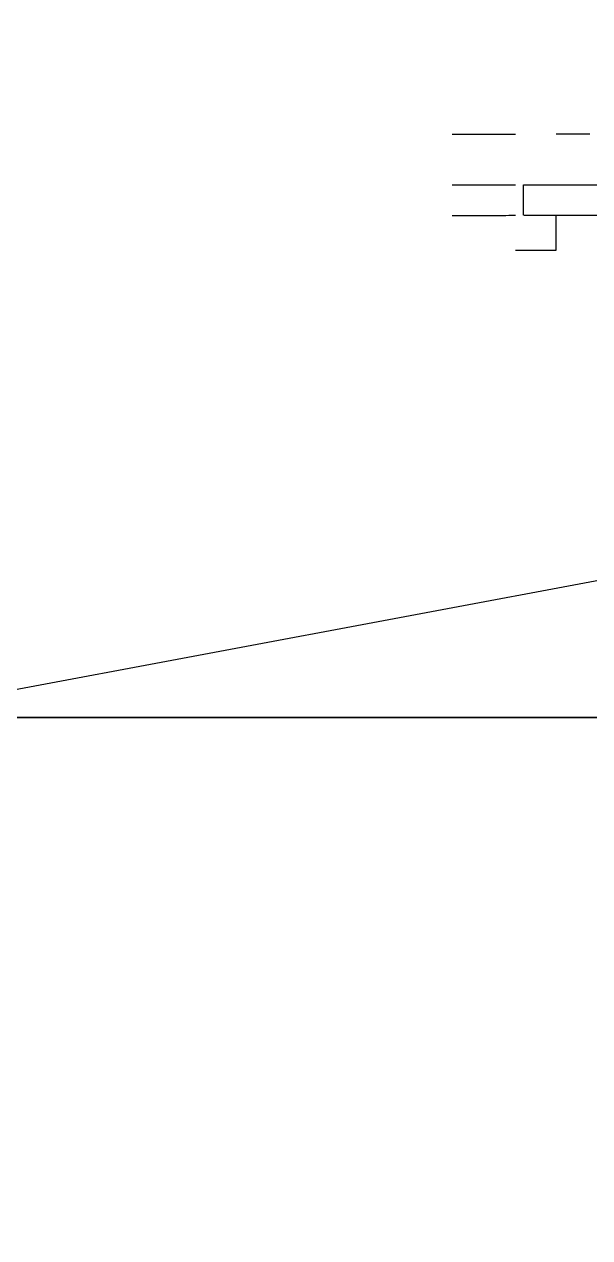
# Model space of a CAD drawing. Header units: inches. Extents: x -233729 to 737493, y -275239 to 196021.
# Drawn here: x 487835.9 to 487947.5, y 15923.4 to 16162.9 of the extents above; entities that cross this region are included whole.
import ezdxf

# ---------------------------------------------------------------- set-up
doc = ezdxf.new("R2010")
doc.units = ezdxf.units.IN
doc.header["$MEASUREMENT"] = 0
doc.layers.add('P_AX', color=7, linetype='Continuous')

# ---------------------------------------------------------------- blocks, each defined once
blk = doc.blocks.new('A$C48CB4C16')
at = {"color": 1}
for p, q in [((8201.13, 4905.53, 710.66), (0, 4905.53, 710.66)), ((4100.56, 4905.53, 710.66), (8201.13, 4905.53, 710.66))]:
    blk.add_line(p, q, dxfattribs=at)
at = {"layer": 'P_AX', "color": 6}
for p, q in [((3893.55, 4905.53, 710.66), (4307.58, 4905.53, 710.66)), ((4100.56, 4905.53, 710.66), (4813.9, 4771.92, 710.66))]:
    blk.add_line(p, q, dxfattribs=at)
at = {"layer": 'P_AX', "color": 6, "linetype": 'Continuous'}
for p, q in [((4228.97, 4813.26, 710.66), (4236.97, 4813.25, 710.66)), ((4236.97, 4813.25, 710.66), (4236.97, 4806.38, 710.66)), ((4230.56, 4806.39, 710.66), (4230.55, 4800.39, 710.66)), ((4230.57, 4806.39, 710.66), (4235.56, 4806.38, 710.66)), ((4235.56, 4806.38, 710.66), (4262.46, 4806.36, 710.66)), ((4230.56, 4800.39, 710.66), (4235.56, 4800.38, 710.66)), ((4235.56, 4800.38, 710.66), (4262.46, 4800.36, 710.66)), ((4228.95, 4790.41, 710.66), (4216.45, 4790.42, 710.66)), ((4243.6, 4790.39, 710.66), (4236.95, 4790.4, 710.66))]:
    blk.add_line(p, q, dxfattribs=at)
at = {"layer": 'P_AX', "color": 6}
for radius in [4100.56, 761.79]:
    blk.add_circle((4100.56, 4905.53, 710.66), radius, dxfattribs=at)
at = {"layer": 'P_AX', "color": 6, "linetype": 'ByBlock', "lineweight": -2}
blk.add_arc((4100.56, 4905.53, 710.66), 203.2, 270, 0, dxfattribs=at)
blk.add_arc((4100.56, 4905.53, 710.66), 203.2, 270, 0, dxfattribs=at)
at = {"layer": 'P_AX', "color": 6, "linetype": 'Continuous'}
for points in [[(4216.47, 4806.4, 710.66), (4223.75, 4806.4, 710.66), (4228.97, 4806.39, 710.66)], [(4216.46, 4800.4, 710.66), (4223.25, 4800.4, 710.66), (4228.96, 4800.39, 710.66)]]:
    blk.add_spline(points, degree=3, dxfattribs=at)

msp = doc.modelspace()

# ---------------------------------------------------------------- block references
at = {"color": 1, "xscale": -1, "rotation": 180}
msp.add_blockref('A$C48CB4C16', (483703.87457, 20931.61615, -710.66459), dxfattribs=at)

doc.saveas('drawing.dxf')
